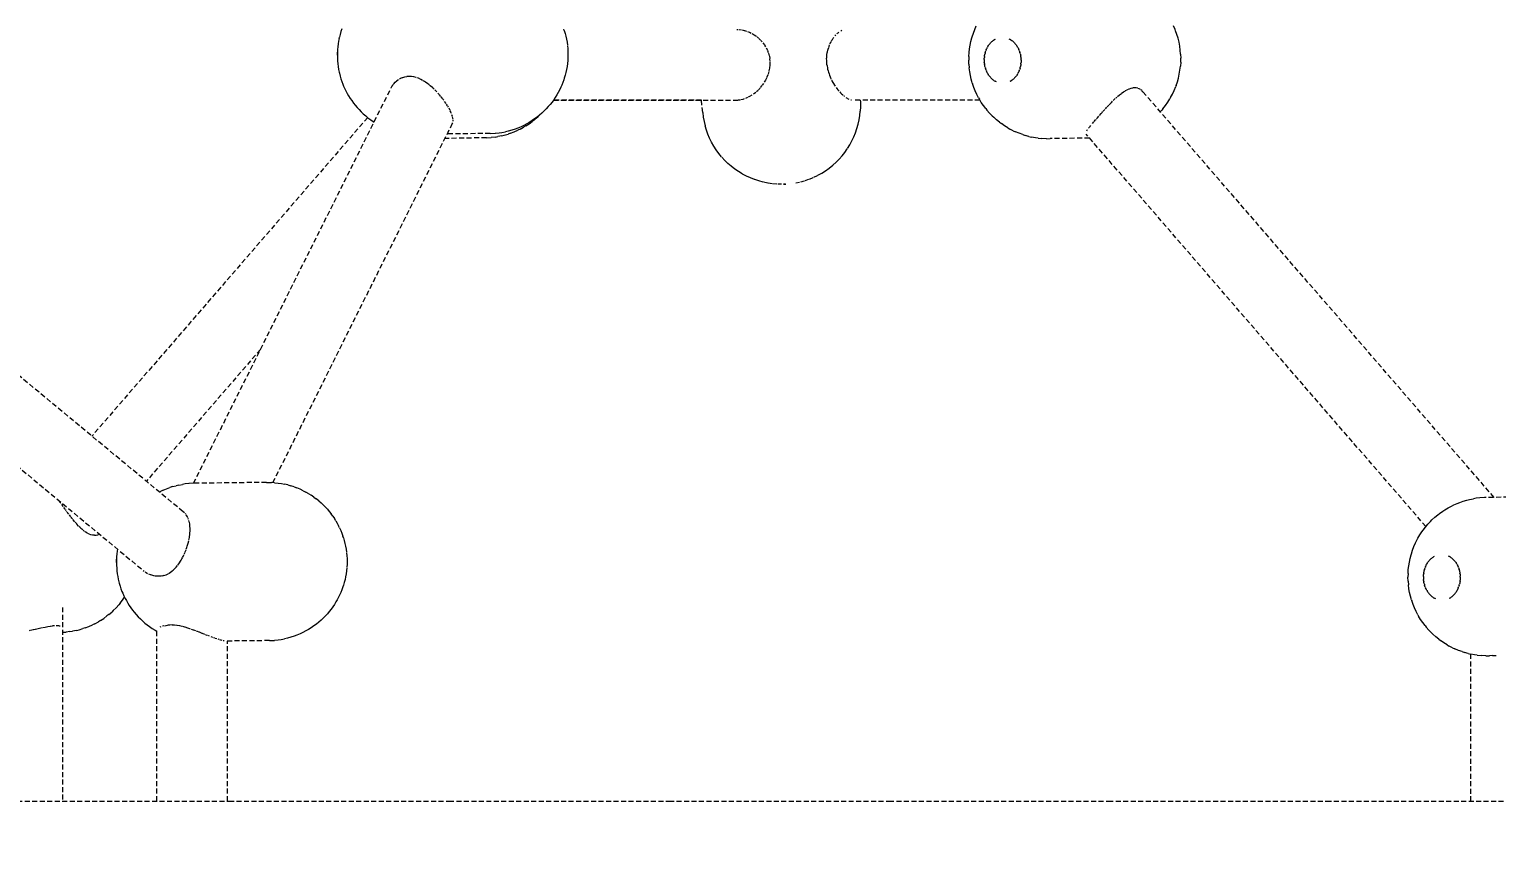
# Model space of a CAD drawing. Header units: millimetres. Extents: x -3308 to 2964, y -3155 to 3173.
# Drawn here: x 168.5 to 542, y 412.8 to 622 of the extents above; entities that cross this region are included whole.
import ezdxf

# ---------------------------------------------------------------- set-up
doc = ezdxf.new("R2010")
doc.units = ezdxf.units.MM
doc.linetypes.add('HIDDEN', pattern=[1.905, 1.27, -0.635])
for name, color, linetype in [('DIKOM_ОБЪЕКТ', 7, 'Continuous'), ('DIKOM_РАЗМЕР_ЗОНА', 7, 'Continuous'), ('DIKOM_РАЗМЕР_ОБЪЕКТА', 7, 'Continuous')]:
    doc.layers.add(name, color=color, linetype=linetype)
doc.styles.add('style1', font='arialbd.ttf', dxfattribs={"width": 0.8})
doc.dimstyles.new('1-50', dxfattribs={"dimtxt": 300, "dimasz": 200, "dimexe": 100, "dimexo": 0, "dimgap": 100, "dimtad": 1, "dimtxsty": 'style1', "dimcen": 200, "dimclrd": 7, "dimclre": 7, "dimclrt": 7, "dimadec": 1, "dimazin": 2, "dimtfac": 1, "dimtmove": 0, "dimatfit": 2, "dimfxl": 0, "dimlwd": 25, "dimlwe": 18, "dimarcsym": 0})

# ---------------------------------------------------------------- blocks, each defined once
blk = doc.blocks.new('*D1')
at = {"layer": 'Defpoints', "color": 0, "transparency": 16777216}
for p in [(365.91, 1765.9), (-1034.53, -984.11), (361.14, -984.11)]:
    blk.add_point(p, dxfattribs=at)
at = {"layer": 'DIKOM_РАЗМЕР_ОБЪЕКТА', "color": 7, "lineweight": 18, "transparency": 16777216}
for p, q in [((365.91, 1765.9), (-1134.53, 1765.9)), ((361.14, -984.11), (-1134.53, -984.11))]:
    blk.add_line(p, q, dxfattribs=at)
at = {"layer": 'DIKOM_РАЗМЕР_ОБЪЕКТА', "color": 7, "lineweight": 25, "transparency": 16777216}
blk.add_line((-1034.53, 1565.9), (-1034.53, -784.11), dxfattribs=at)
at = {"layer": 'DIKOM_РАЗМЕР_ОБЪЕКТА', "color": 7, "transparency": 16777216}
for points in [[(-1067.87, 1565.9), (-1001.2, 1565.9), (-1034.53, 1765.9)], [(-1067.87, -784.11), (-1001.2, -784.11), (-1034.53, -984.11)]]:
    blk.add_solid(points, dxfattribs=at)
at = {"layer": 'DIKOM_РАЗМЕР_ОБЪЕКТА', "color": 7, "transparency": 16777216, "insert": (-1313.23, 390.89), "char_height": 300, "attachment_point": 5, "rotation": 90, "style": 'style1'}
blk.add_mtext('{\\fArial|b0|i0|c204|p34;\\H1.16667x;2750}', dxfattribs=at)
blk = doc.blocks.new('*D2')
at = {"layer": 'Defpoints', "color": 0, "transparency": 16777216}
for p in [(364.38, 3173.33), (-2831.96, -2386.04), (364.38, -2386.04)]:
    blk.add_point(p, dxfattribs=at)
at = {"layer": 'DIKOM_РАЗМЕР_ЗОНА', "color": 7, "lineweight": 18, "transparency": 16777216}
for p, q in [((364.38, 3173.33), (-2931.96, 3173.33)), ((364.38, -2386.04), (-2931.96, -2386.04))]:
    blk.add_line(p, q, dxfattribs=at)
at = {"layer": 'DIKOM_РАЗМЕР_ЗОНА', "color": 7, "lineweight": 25, "transparency": 16777216}
blk.add_line((-2831.96, 2973.33), (-2831.96, -2186.04), dxfattribs=at)
at = {"layer": 'DIKOM_РАЗМЕР_ЗОНА', "color": 7, "transparency": 16777216}
for points in [[(-2865.29, 2973.33), (-2798.62, 2973.33), (-2831.96, 3173.33)], [(-2865.29, -2186.04), (-2798.62, -2186.04), (-2831.96, -2386.04)]]:
    blk.add_solid(points, dxfattribs=at)
at = {"layer": 'DIKOM_РАЗМЕР_ЗОНА', "color": 7, "transparency": 16777216, "insert": (-3110.66, 395.46), "char_height": 300, "attachment_point": 5, "rotation": 90, "style": 'style1'}
blk.add_mtext('{\\fArial|b0|i0|c204|p34;\\H1.16667x;5560}', dxfattribs=at)

msp = doc.modelspace()

# ---------------------------------------------------------------- linework, layer by layer
at = {"layer": 'DIKOM_ОБЪЕКТ', "color": 7, "linetype": 'HIDDEN', "lineweight": 15}
for p, q in [((247.408, 619.693), (247.48, 620.034)), ((247.659, 620.754), (247.48, 620.034)), ((247.863, 621.454), (247.659, 620.754)), ((248.092, 622.132), (247.863, 621.454)), ((304.712, 621.709), (304.579, 622.11)), ((304.712, 621.709), (304.925, 621.003)), ((304.925, 621.003), (305.112, 620.277)), ((305.112, 620.277), (305.272, 619.533)), ((348.637, 622.023), (348.951, 622.009)), ((349.263, 621.988), (349.83, 621.913)), ((350.007, 621.874), (350.222, 621.827)), ((350.222, 621.827), (350.476, 621.772)), ((350.545, 621.751), (351.104, 621.581)), ((351.351, 621.485), (351.762, 621.325)), ((351.831, 621.292), (352.243, 621.087)), ((352.534, 620.932), (353.013, 620.649)), ((353.078, 620.604), (353.425, 620.357)), ((353.425, 620.357), (353.607, 620.231)), ((353.777, 620.092), (354.178, 619.764)), ((373.634, 620.399), (373.861, 620.663)), ((374.072, 620.866), (374.228, 621.029)), ((374.362, 621.142), (374.596, 621.337)), ((375.088, 621.657), (375.317, 621.779)), ((408.459, 619.9), (408.527, 620.144)), ((408.527, 620.144), (408.831, 621.084)), ((408.831, 621.084), (409.181, 622)), ((409.181, 622), (409.575, 622.886)), ((460.218, 621.951), (459.821, 622.903)), ((460.325, 621.691), (460.218, 621.951)), ((460.661, 620.746), (460.325, 621.691)), ((460.949, 619.777), (460.661, 620.746)), ((246.995, 616.882), (246.956, 616.158)), ((247.06, 617.6), (246.995, 616.882)), ((247.151, 618.309), (247.06, 617.6)), ((247.267, 619.008), (247.151, 618.309)), ((247.408, 619.693), (247.267, 619.008)), ((305.272, 619.533), (305.403, 618.775)), ((305.403, 618.775), (305.506, 618.004)), ((305.521, 617.852), (305.59, 617.129)), ((305.59, 617.129), (305.632, 616.4)), ((305.632, 616.4), (305.646, 615.67)), ((354.238, 619.708), (354.652, 619.307)), ((354.769, 619.188), (355.101, 618.811)), ((355.265, 618.616), (355.662, 618.07)), ((355.709, 617.997), (355.955, 617.588)), ((356.1, 617.343), (356.401, 616.744)), ((356.435, 616.663), (356.637, 616.152)), ((371.645, 616.051), (371.698, 616.294)), ((371.702, 616.31), (371.8, 616.75)), ((371.8, 616.75), (371.876, 617.001)), ((371.876, 617.001), (372.007, 617.428)), ((372.017, 617.456), (372.093, 617.67)), ((372.093, 617.67), (372.241, 618.08)), ((372.343, 618.308), (372.518, 618.696)), ((372.518, 618.696), (372.635, 618.905)), ((372.707, 619.035), (372.826, 619.264)), ((372.826, 619.264), (372.946, 619.453)), ((372.964, 619.481), (373.154, 619.778)), ((373.154, 619.778), (373.285, 619.951)), ((407.741, 616.115), (407.852, 617.08)), ((407.852, 617.08), (408.008, 618.035)), ((408.008, 618.035), (408.211, 618.976)), ((408.211, 618.976), (408.459, 619.9)), ((411.87, 616.121), (411.942, 616.359)), ((411.942, 616.359), (412.022, 616.592)), ((412.11, 616.821), (412.022, 616.592)), ((412.11, 616.821), (412.207, 617.045)), ((412.207, 617.045), (412.311, 617.263)), ((412.311, 617.263), (412.423, 617.476)), ((412.542, 617.682), (412.423, 617.476)), ((412.542, 617.682), (412.668, 617.881)), ((412.668, 617.881), (412.802, 618.073)), ((412.941, 618.259), (412.802, 618.073)), ((412.941, 618.259), (413.088, 618.435)), ((413.088, 618.435), (413.24, 618.604)), ((413.24, 618.604), (413.398, 618.764)), ((413.561, 618.915), (413.398, 618.764)), ((413.561, 618.915), (413.731, 619.058)), ((413.731, 619.058), (413.905, 619.191)), ((413.905, 619.191), (414.084, 619.315)), ((414.267, 619.429), (414.084, 619.315)), ((414.267, 619.429), (414.454, 619.532)), ((417.85, 619.637), (418.042, 619.545)), ((418.042, 619.545), (418.23, 619.443)), ((418.415, 619.33), (418.23, 619.443)), ((418.415, 619.33), (418.596, 619.208)), ((418.596, 619.208), (418.772, 619.076)), ((418.772, 619.076), (418.944, 618.935)), ((419.11, 618.784), (418.944, 618.935)), ((419.11, 618.784), (419.27, 618.625)), ((419.27, 618.625), (419.425, 618.458)), ((419.425, 618.458), (419.575, 618.282)), ((419.717, 618.098), (419.575, 618.282)), ((419.717, 618.098), (419.854, 617.907)), ((419.854, 617.907), (419.984, 617.708)), ((420.106, 617.502), (419.984, 617.708)), ((420.106, 617.502), (420.221, 617.291)), ((420.221, 617.291), (420.329, 617.073)), ((420.329, 617.073), (420.429, 616.85)), ((420.521, 616.622), (420.429, 616.85)), ((420.521, 616.622), (420.605, 616.389)), ((420.605, 616.389), (420.681, 616.152)), ((461.187, 618.788), (460.949, 619.777)), ((461.376, 617.783), (461.187, 618.788)), ((461.514, 616.766), (461.376, 617.783)), ((461.599, 615.74), (461.514, 616.766)), ((246.944, 615.431), (246.994, 616.231)), ((246.994, 616.231), (246.944, 615.431)), ((246.956, 616.158), (246.944, 615.431)), ((246.944, 615.431), (246.957, 614.703)), ((246.957, 614.703), (246.997, 613.978)), ((246.997, 613.978), (247.062, 613.258)), ((247.062, 613.258), (247.154, 612.544)), ((247.154, 612.544), (247.271, 611.841)), ((305.406, 612.541), (305.276, 611.788)), ((305.509, 613.307), (305.406, 612.541)), ((305.582, 614.084), (305.509, 613.307)), ((305.632, 614.94), (305.591, 614.213)), ((305.646, 615.67), (305.632, 614.94)), ((356.705, 615.962), (356.887, 615.325)), ((356.906, 615.236), (357.027, 614.58)), ((357.026, 612.225), (357.082, 612.925)), ((357.096, 613.813), (357.038, 614.486)), ((357.092, 613.026), (357.098, 613.715)), ((371.494, 614.582), (371.512, 614.858)), ((371.498, 614.098), (371.494, 614.582)), ((371.501, 613.813), (371.498, 614.098)), ((371.525, 613.525), (371.501, 613.813)), ((371.512, 614.858), (371.542, 615.328)), ((371.564, 613.026), (371.525, 613.525)), ((371.542, 615.328), (371.58, 615.596)), ((371.564, 613.026), (371.609, 612.727)), ((371.58, 615.596), (371.645, 616.051)), ((371.609, 612.727), (371.684, 612.229)), ((407.678, 615.143), (407.662, 614.167)), ((407.694, 613.192), (407.662, 614.167)), ((407.678, 615.143), (407.741, 616.115)), ((407.694, 613.192), (407.773, 612.22)), ((411.606, 614.379), (411.604, 614.126)), ((411.604, 614.126), (411.61, 613.871)), ((411.606, 614.379), (411.618, 614.633)), ((411.61, 613.871), (411.626, 613.618)), ((411.618, 614.633), (411.638, 614.886)), ((411.65, 613.365), (411.626, 613.618)), ((411.667, 615.137), (411.638, 614.886)), ((411.65, 613.365), (411.683, 613.113)), ((411.667, 615.137), (411.704, 615.387)), ((411.725, 612.864), (411.683, 613.113)), ((411.704, 615.387), (411.751, 615.634)), ((411.775, 612.617), (411.725, 612.864)), ((411.751, 615.634), (411.806, 615.879)), ((411.834, 612.372), (411.775, 612.617)), ((411.87, 616.121), (411.806, 615.879)), ((420.748, 615.911), (420.681, 616.152)), ((420.748, 615.911), (420.807, 615.667)), ((420.832, 612.648), (420.777, 612.404)), ((420.807, 615.667), (420.858, 615.419)), ((420.878, 612.896), (420.832, 612.648)), ((420.858, 615.419), (420.9, 615.17)), ((420.916, 613.146), (420.878, 612.896)), ((420.932, 614.919), (420.9, 615.17)), ((420.916, 613.146), (420.945, 613.397)), ((420.932, 614.919), (420.957, 614.666)), ((420.965, 613.65), (420.945, 613.397)), ((420.957, 614.666), (420.972, 614.412)), ((420.976, 613.904), (420.965, 613.65)), ((420.979, 614.157), (420.972, 614.412)), ((420.979, 614.157), (420.976, 613.904)), ((461.425, 611.635), (461.546, 612.653)), ((461.616, 613.68), (461.546, 612.653)), ((461.599, 615.74), (461.634, 614.71)), ((461.616, 613.68), (461.634, 614.71)), ((207.685, 499.307), (72.786, 611.065)), ((247.271, 611.841), (247.413, 611.151)), ((247.413, 611.151), (247.485, 610.843)), ((247.485, 610.843), (247.664, 610.116)), ((247.664, 610.116), (247.869, 609.408)), ((247.869, 609.408), (248.099, 608.722)), ((261.672, 608.582), (262.076, 608.947)), ((262.105, 608.971), (262.541, 609.291)), ((262.724, 609.398), (263.034, 609.572)), ((263.056, 609.584), (263.55, 609.788)), ((263.573, 609.797), (264.086, 609.941)), ((264.109, 609.947), (264.638, 610.033)), ((265.201, 610.065), (264.661, 610.037)), ((265.796, 610.035), (265.249, 610.065)), ((266.382, 609.942), (265.821, 610.031)), ((266.978, 609.791), (266.408, 609.936)), ((267.579, 609.579), (267.186, 609.717)), ((268.182, 609.308), (267.607, 609.567)), ((268.66, 609.046), (268.211, 609.293)), ((269.159, 608.752), (268.815, 608.964)), ((304.585, 609.202), (304.33, 608.483)), ((304.718, 609.634), (304.585, 609.202)), ((304.931, 610.331), (304.718, 609.634)), ((305.117, 611.05), (304.931, 610.331)), ((305.276, 611.788), (305.117, 611.05)), ((355.671, 608.557), (355.992, 609.105)), ((356.043, 609.191), (356.344, 609.825)), ((356.39, 609.92), (356.622, 610.549)), ((356.668, 610.665), (356.855, 611.339)), ((356.884, 611.437), (357.007, 612.126)), ((371.684, 612.229), (371.749, 611.936)), ((371.749, 611.936), (371.86, 611.442)), ((371.86, 611.442), (371.945, 611.156)), ((371.945, 611.156), (372.09, 610.669)), ((372.09, 610.669), (372.194, 610.393)), ((372.195, 610.393), (372.373, 609.917)), ((372.373, 609.917), (372.495, 609.651)), ((372.495, 609.651), (372.622, 609.373)), ((372.706, 609.19), (372.821, 608.981)), ((372.843, 608.936), (373.07, 608.495)), ((407.898, 611.256), (407.773, 612.22)), ((408.07, 610.302), (407.898, 611.256)), ((408.288, 609.363), (408.07, 610.302)), ((408.551, 608.441), (408.288, 609.363)), ((411.834, 612.372), (411.902, 612.131)), ((411.978, 611.894), (411.902, 612.131)), ((412.062, 611.661), (411.978, 611.894)), ((412.062, 611.661), (412.154, 611.433)), ((412.254, 611.21), (412.154, 611.433)), ((412.361, 610.992), (412.254, 611.21)), ((412.477, 610.78), (412.361, 610.992)), ((412.477, 610.78), (412.599, 610.575)), ((412.729, 610.376), (412.599, 610.575)), ((412.865, 610.185), (412.729, 610.376)), ((412.865, 610.185), (413.008, 610.001)), ((413.157, 609.825), (413.008, 610.001)), ((413.312, 609.658), (413.157, 609.825)), ((413.473, 609.499), (413.312, 609.658)), ((413.473, 609.499), (413.639, 609.349)), ((413.81, 609.207), (413.639, 609.349)), ((413.987, 609.075), (413.81, 609.207)), ((414.168, 608.952), (413.987, 609.075)), ((414.168, 608.952), (414.353, 608.84)), ((414.541, 608.738), (414.353, 608.84)), ((418.316, 608.854), (418.129, 608.751)), ((418.316, 608.854), (418.499, 608.968)), ((418.678, 609.092), (418.499, 608.968)), ((418.852, 609.225), (418.678, 609.092)), ((419.021, 609.368), (418.852, 609.225)), ((419.021, 609.368), (419.185, 609.519)), ((419.343, 609.679), (419.185, 609.519)), ((419.495, 609.848), (419.343, 609.679)), ((419.641, 610.025), (419.495, 609.848)), ((419.641, 610.025), (419.781, 610.21)), ((419.914, 610.402), (419.781, 610.21)), ((420.041, 610.601), (419.914, 610.402)), ((420.041, 610.601), (420.16, 610.808)), ((420.272, 611.02), (420.16, 610.808)), ((420.376, 611.238), (420.272, 611.02)), ((420.472, 611.462), (420.376, 611.238)), ((420.472, 611.462), (420.561, 611.691)), ((420.641, 611.924), (420.561, 611.691)), ((420.713, 612.163), (420.641, 611.924)), ((420.713, 612.163), (420.777, 612.404)), ((460.758, 608.668), (461.03, 609.638)), ((461.03, 609.638), (461.253, 610.629)), ((461.253, 610.629), (461.425, 611.635)), ((210.345, 506.529), (260.656, 607.152)), ((248.099, 608.722), (248.353, 608.06)), ((248.353, 608.06), (248.55, 607.58)), ((248.55, 607.58), (248.846, 606.901)), ((248.846, 606.901), (249.165, 606.253)), ((249.165, 606.253), (249.461, 605.721)), ((249.461, 605.721), (249.824, 605.069)), ((249.824, 605.069), (250.209, 604.455)), ((260.654, 607.149), (260.927, 607.641)), ((260.944, 607.671), (261.095, 607.88)), ((261.095, 607.88), (261.266, 608.121)), ((261.331, 608.198), (261.652, 608.56)), ((269.389, 608.611), (269.159, 608.752)), ((269.985, 608.183), (269.42, 608.588)), ((270.226, 607.986), (270.017, 608.157)), ((270.519, 607.76), (270.226, 607.986)), ((271.152, 607.216), (270.608, 607.688)), ((271.43, 606.945), (271.186, 607.183)), ((271.623, 606.77), (271.43, 606.945)), ((272.265, 606.12), (271.751, 606.649)), ((272.797, 605.534), (272.556, 605.793)), ((273.286, 604.945), (272.832, 605.491)), ((302.824, 605.386), (302.426, 604.728)), ((303.144, 605.931), (302.824, 605.386)), ((303.496, 606.594), (303.144, 605.931)), ((303.822, 607.294), (303.496, 606.594)), ((304.048, 607.792), (303.822, 607.294)), ((304.33, 608.483), (304.048, 607.792)), ((351.62, 604.851), (352.134, 605.127)), ((352.218, 605.171), (352.554, 605.392)), ((352.881, 605.602), (353.44, 606.032)), ((353.652, 606.214), (354.047, 606.564)), ((354.123, 606.63), (354.528, 607.059)), ((354.672, 607.211), (355.119, 607.757)), ((355.183, 607.834), (355.484, 608.276)), ((373.07, 608.495), (373.215, 608.254)), ((373.216, 608.254), (373.469, 607.835)), ((373.469, 607.835), (373.628, 607.609)), ((373.901, 607.212), (374.062, 607.003)), ((374.063, 607.003), (374.349, 606.63)), ((374.349, 606.63), (374.523, 606.437)), ((374.523, 606.437), (374.675, 606.267)), ((374.826, 606.091), (374.999, 605.915)), ((374.999, 605.915), (375.311, 605.599)), ((375.311, 605.599), (375.49, 605.446)), ((375.537, 605.406), (375.713, 605.244)), ((408.551, 608.441), (408.622, 608.211)), ((408.942, 607.273), (408.622, 608.211)), ((409.307, 606.361), (408.942, 607.273)), ((409.714, 605.477), (409.307, 606.361)), ((410.164, 604.625), (409.714, 605.477)), ((414.732, 608.646), (414.541, 608.738)), ((445.518, 604.923), (446.001, 605.328)), ((446.041, 605.361), (446.311, 605.564)), ((446.311, 605.564), (446.521, 605.734)), ((446.558, 605.764), (446.743, 605.895)), ((446.743, 605.895), (447.031, 606.101)), ((447.068, 606.126), (447.538, 606.413)), ((447.573, 606.435), (447.961, 606.631)), ((448.067, 606.688), (448.508, 606.876)), ((448.54, 606.89), (448.971, 607.023)), ((449.002, 607.033), (449.418, 607.112)), ((449.848, 607.144), (449.448, 607.118)), ((450.285, 607.116), (449.904, 607.143)), ((450.678, 607.029), (450.311, 607.11)), ((451.052, 606.885), (450.703, 607.019)), ((451.4, 606.687), (451.076, 606.871)), ((451.721, 606.442), (451.426, 606.669)), ((452.01, 606.144), (451.808, 606.352)), ((541.39, 502.937), (452.009, 606.145)), ((459.047, 604.681), (459.523, 605.568)), ((459.523, 605.568), (459.952, 606.491)), ((459.952, 606.491), (460.335, 607.446)), ((460.437, 607.721), (460.335, 607.446)), ((460.437, 607.721), (460.758, 608.668)), ((250.209, 604.455), (250.603, 603.889)), ((250.603, 603.889), (251.031, 603.283)), ((251.031, 603.283), (251.479, 602.722)), ((251.479, 602.722), (251.971, 602.14)), ((251.971, 602.14), (252.46, 601.601)), ((252.46, 601.601), (253.023, 601.041)), ((273.779, 604.334), (273.374, 604.837)), ((274.023, 603.993), (273.812, 604.287)), ((274.629, 603.145), (274.254, 603.691)), ((275.005, 602.562), (274.717, 603.004)), ((275.208, 602.201), (275.034, 602.511)), ((275.642, 601.412), (275.37, 601.932)), ((300.132, 601.808), (299.579, 601.265)), ((300.64, 602.378), (300.132, 601.808)), ((301.125, 602.941), (300.64, 602.378)), ((301.591, 603.537), (301.125, 602.941)), ((302.006, 604.112), (301.591, 603.537)), ((301.944, 604.027), (348.353, 604.027)), ((339.636, 604.027), (301.944, 604.027)), ((302.426, 604.728), (302.006, 604.112)), ((339.936, 600.867), (339.636, 604.027)), ((348.353, 604.027), (348.621, 604.039)), ((348.662, 604.041), (348.887, 604.051)), ((348.959, 604.055), (349.506, 604.134)), ((349.63, 604.157), (350.149, 604.281)), ((350.229, 604.3), (350.57, 604.417)), ((350.883, 604.52), (351.462, 604.774)), ((376.129, 604.91), (375.96, 605.041)), ((376.416, 604.706), (376.695, 604.521)), ((376.84, 604.442), (377.105, 604.301)), ((377.614, 604.115), (377.847, 604.056)), ((410.511, 604.027), (378.163, 604.027)), ((380.083, 602.334), (380.031, 601.209)), ((380.041, 604.027), (380.069, 603.562)), ((380.072, 603.46), (380.083, 602.334)), ((410.164, 604.625), (410.356, 604.285)), ((410.864, 603.439), (410.356, 604.285)), ((411.411, 602.631), (410.864, 603.439)), ((411.997, 601.866), (411.411, 602.631)), ((411.997, 601.866), (412.3, 601.484)), ((412.941, 600.742), (412.3, 601.484)), ((441.865, 601.169), (442.322, 601.665)), ((442.437, 601.796), (442.831, 602.233)), ((442.879, 602.285), (443.169, 602.581)), ((443.169, 602.581), (443.311, 602.74)), ((443.395, 602.835), (443.877, 603.335)), ((443.923, 603.382), (444.087, 603.539)), ((444.087, 603.539), (444.276, 603.736)), ((444.454, 603.922), (444.948, 604.394)), ((445.104, 604.533), (445.37, 604.784)), ((456.424, 601.047), (456.792, 601.456)), ((457.104, 601.843), (456.792, 601.456)), ((457.104, 601.843), (457.725, 602.628)), ((457.725, 602.628), (458.305, 603.46)), ((458.305, 603.46), (458.842, 604.335)), ((459.047, 604.681), (458.842, 604.335)), ((58.183, 599.793), (197.742, 484.179)), ((254.672, 599.591), (184.476, 518.535)), ((230.555, 506.703), (276.198, 597.989)), ((253.023, 601.041), (253.551, 600.532)), ((253.551, 600.532), (254.18, 600.002)), ((254.18, 600.002), (254.745, 599.53)), ((254.745, 599.53), (255.436, 599.037)), ((255.436, 599.037), (256.035, 598.61)), ((256.035, 598.61), (256.304, 598.448)), ((275.904, 600.864), (275.693, 601.303)), ((276.012, 600.579), (275.923, 600.816)), ((276.264, 599.858), (276.126, 600.303)), ((276.197, 597.986), (276.315, 598.267)), ((276.365, 599.416), (276.285, 599.764)), ((276.388, 599.147), (276.368, 599.381)), ((276.394, 598.63), (276.406, 598.974)), ((294.376, 597.585), (293.692, 597.265)), ((295.148, 597.98), (294.376, 597.585)), ((294.888, 597.453), (295.737, 597.998)), ((295.803, 598.362), (295.148, 597.98)), ((295.737, 597.998), (296.556, 598.608)), ((296.529, 598.803), (295.803, 598.362)), ((297.153, 599.244), (296.529, 598.803)), ((297.01, 598.959), (296.556, 598.608)), ((297.01, 598.959), (297.78, 599.618)), ((297.826, 599.725), (297.153, 599.244)), ((298.175, 600.001), (297.78, 599.618)), ((298.414, 600.216), (297.826, 599.725)), ((299.03, 600.731), (298.414, 600.216)), ((299.579, 601.265), (299.03, 600.731)), ((339.936, 600.867), (340.085, 599.686)), ((340.085, 599.686), (340.285, 598.578)), ((340.285, 598.578), (340.547, 597.483)), ((379.195, 596.794), (379.497, 597.878)), ((379.497, 597.878), (379.738, 598.978)), ((379.738, 598.978), (379.916, 600.089)), ((379.916, 600.089), (380.031, 601.209)), ((413.616, 600.048), (412.941, 600.742)), ((413.616, 600.048), (414.008, 599.669)), ((414.735, 599.01), (414.008, 599.669)), ((415.492, 598.406), (414.735, 599.01)), ((415.492, 598.406), (415.964, 598.048)), ((416.768, 597.489), (415.964, 598.048)), ((438.475, 597.254), (438.745, 597.589)), ((439.146, 598.062), (439.492, 598.455)), ((439.567, 598.545), (439.935, 598.976)), ((439.981, 599.026), (440.129, 599.183)), ((440.206, 599.277), (440.393, 599.502)), ((440.442, 599.555), (440.81, 599.963)), ((440.932, 600.108), (441.37, 600.608)), ((441.37, 600.608), (441.543, 600.791)), ((441.639, 600.903), (441.816, 601.112)), ((284.914, 594.438), (274.337, 594.266)), ((285.879, 595.532), (274.907, 595.406)), ((284.914, 594.438), (286.139, 594.514)), ((285.879, 595.532), (287.195, 595.598)), ((287.146, 594.636), (286.139, 594.514)), ((287.146, 594.636), (287.808, 594.741)), ((287.195, 595.598), (288.095, 595.703)), ((288.802, 594.941), (287.808, 594.741)), ((288.095, 595.703), (288.841, 595.807)), ((288.802, 594.941), (289.444, 595.107)), ((288.841, 595.807), (289.727, 595.974)), ((289.444, 595.107), (290.418, 595.382)), ((290.461, 596.155), (289.727, 595.974)), ((291.034, 595.607), (290.418, 595.382)), ((291.326, 596.382), (290.461, 596.155)), ((291.034, 595.607), (291.981, 595.954)), ((292.172, 596.671), (291.326, 596.382)), ((291.981, 595.954), (292.908, 596.375)), ((292.879, 596.921), (292.172, 596.671)), ((293.692, 597.265), (292.879, 596.921)), ((293.475, 596.647), (292.908, 596.375)), ((293.475, 596.647), (294.366, 597.133)), ((294.888, 597.453), (294.366, 597.133)), ((340.871, 596.405), (340.547, 597.483)), ((341.255, 595.347), (340.871, 596.405)), ((341.698, 594.311), (341.255, 595.347)), ((342.198, 593.303), (341.698, 594.311)), ((377.93, 593.667), (378.41, 594.686)), ((378.41, 594.686), (378.833, 595.729)), ((378.833, 595.729), (379.195, 596.794)), ((417.596, 596.992), (416.768, 597.489)), ((417.596, 596.992), (418.14, 596.668)), ((419.007, 596.225), (418.14, 596.668)), ((419.007, 596.225), (419.597, 595.954)), ((420.497, 595.571), (419.597, 595.954)), ((421.414, 595.256), (420.497, 595.571)), ((421.414, 595.256), (422.054, 595.038)), ((422.995, 594.791), (422.054, 595.038)), ((422.995, 594.791), (423.662, 594.635)), ((424.621, 594.457), (423.662, 594.635)), ((425.307, 594.367), (424.621, 594.457)), ((425.307, 594.367), (426.277, 594.261)), ((427.486, 594.211), (426.277, 594.261)), ((427.486, 594.211), (428.408, 594.215)), ((438.396, 594.377), (428.408, 594.215)), ((524.011, 495.517), (437.511, 595.399)), ((437.717, 596.242), (437.893, 596.506)), ((438.158, 596.865), (438.402, 597.159)), ((342.755, 592.324), (342.198, 593.303)), ((343.366, 591.379), (342.755, 592.324)), ((344.029, 590.469), (343.366, 591.379)), ((344.742, 589.597), (344.029, 590.469)), ((375.407, 589.835), (376.1, 590.716)), ((376.1, 590.716), (376.742, 591.634)), ((376.801, 591.721), (377.393, 592.678)), ((377.393, 592.678), (377.93, 593.667)), ((345.569, 588.693), (344.81, 589.52)), ((346.373, 587.91), (345.569, 588.693)), ((347.219, 587.175), (346.373, 587.91)), ((348.107, 586.488), (347.219, 587.175)), ((349.031, 585.853), (348.107, 586.488)), ((371.187, 586.035), (372.091, 586.682)), ((372.172, 586.744), (373.045, 587.447)), ((373.045, 587.447), (373.878, 588.198)), ((373.878, 588.198), (374.666, 588.995)), ((374.666, 588.995), (375.407, 589.835)), ((349.99, 585.271), (349.031, 585.853)), ((351.066, 584.698), (350.083, 585.221)), ((352.077, 584.232), (351.066, 584.698)), ((353.113, 583.825), (352.077, 584.232)), ((354.262, 583.446), (353.217, 583.79)), ((355.325, 583.163), (354.262, 583.446)), ((356.49, 582.923), (355.429, 583.14)), ((357.649, 582.754), (356.598, 582.906)), ((358.785, 582.657), (357.752, 582.743)), ((360.499, 582.627), (361.119, 582.668)), ((361.02, 582.662), (360.499, 582.627)), ((363.687, 582.969), (364.595, 583.16)), ((364.896, 583.233), (365.889, 583.51)), ((365.991, 583.541), (366.991, 583.887)), ((367.097, 583.924), (368.096, 584.335)), ((368.198, 584.378), (369.187, 584.855)), ((369.275, 584.902), (370.247, 585.441)), ((370.247, 585.441), (371.187, 586.035)), ((360.023, 582.623), (359.088, 582.64)), ((227.368, 540.577), (198.336, 507.053)), ((201.649, 504.308), (201.963, 504.474)), ((202.62, 504.768), (201.963, 504.474)), ((202.62, 504.768), (203.458, 505.136)), ((203.458, 505.136), (204.32, 505.44)), ((205.01, 505.675), (204.32, 505.44)), ((205.01, 505.675), (205.903, 505.918)), ((206.609, 506.084), (205.903, 505.918)), ((206.609, 506.084), (207.525, 506.263)), ((208.242, 506.359), (207.525, 506.263)), ((209.173, 506.471), (208.242, 506.359)), ((210.49, 506.536), (209.173, 506.471)), ((228.948, 506.749), (210.49, 506.536)), ((228.948, 506.749), (230.197, 506.729)), ((230.949, 506.675), (230.197, 506.729)), ((230.949, 506.675), (231.85, 506.591)), ((231.85, 506.591), (232.742, 506.443)), ((232.742, 506.443), (233.482, 506.312)), ((234.355, 506.103), (233.482, 506.312)), ((234.355, 506.103), (235.081, 505.896)), ((235.928, 505.63), (235.081, 505.896)), ((235.928, 505.63), (236.635, 505.351)), ((237.448, 505.029), (236.635, 505.351)), ((238.236, 504.65), (237.448, 505.029)), ((238.236, 504.65), (238.905, 504.311)), ((239.648, 503.882), (238.905, 504.311)), ((176.379, 501.718), (176.148, 502.068)), ((176.589, 501.428), (176.379, 501.718)), ((177.196, 500.561), (176.799, 501.119)), ((239.648, 503.882), (240.288, 503.485)), ((240.979, 503.014), (240.288, 503.485)), ((240.979, 503.014), (241.585, 502.563)), ((242.22, 502.054), (241.585, 502.563)), ((242.22, 502.054), (242.789, 501.558)), ((243.363, 501.02), (242.789, 501.558)), ((243.363, 501.02), (243.892, 500.484)), ((244.399, 499.923), (243.892, 500.484)), ((529.66, 500.289), (530.52, 500.737)), ((530.52, 500.737), (531.105, 501.03)), ((531.105, 501.03), (531.999, 501.419)), ((531.999, 501.419), (532.624, 501.655)), ((532.624, 501.655), (533.547, 501.98)), ((533.547, 501.98), (534.484, 502.234)), ((534.484, 502.234), (535.148, 502.411)), ((535.148, 502.411), (536.105, 502.597)), ((536.789, 502.709), (536.105, 502.597)), ((537.758, 502.822), (536.789, 502.709)), ((538.966, 502.897), (537.758, 502.822)), ((552.694, 503.12), (538.966, 502.897)), ((177.654, 499.916), (177.318, 500.397)), ((177.889, 499.602), (177.707, 499.84)), ((178.129, 499.272), (178.004, 499.453)), ((178.598, 498.645), (178.181, 499.195)), ((179.098, 497.988), (178.733, 498.474)), ((179.359, 497.665), (179.152, 497.916)), ((179.524, 497.465), (179.359, 497.665)), ((180.096, 496.756), (179.65, 497.297)), ((208.047, 498.995), (207.689, 499.304)), ((208.363, 498.643), (208.179, 498.848)), ((208.65, 498.233), (208.451, 498.516)), ((208.784, 497.983), (208.662, 498.212)), ((208.894, 497.777), (208.784, 497.983)), ((209.091, 497.286), (208.968, 497.585)), ((209.248, 496.743), (209.154, 497.068)), ((244.399, 499.923), (244.887, 499.358)), ((244.887, 499.358), (245.353, 498.744)), ((245.768, 498.195), (245.353, 498.744)), ((245.768, 498.195), (246.191, 497.564)), ((246.532, 497.012), (246.191, 497.564)), ((246.532, 497.012), (246.909, 496.373)), ((524.527, 496.13), (525.191, 496.828)), ((525.191, 496.828), (525.577, 497.226)), ((525.577, 497.226), (526.293, 497.889)), ((526.293, 497.889), (527.04, 498.498)), ((527.04, 498.498), (527.507, 498.877)), ((527.507, 498.877), (528.301, 499.441)), ((528.301, 499.441), (528.824, 499.776)), ((528.824, 499.776), (529.66, 500.289)), ((180.391, 496.429), (180.173, 496.666)), ((180.602, 496.176), (180.391, 496.429)), ((181.086, 495.656), (180.653, 496.116)), ((181.383, 495.37), (181.164, 495.573)), ((181.631, 495.117), (181.383, 495.369)), ((182.157, 494.648), (181.682, 495.066)), ((182.626, 494.293), (182.208, 494.603)), ((183.2, 493.898), (182.737, 494.203)), ((183.65, 493.662), (183.248, 493.867)), ((184.185, 493.452), (183.745, 493.613)), ((184.656, 493.343), (184.23, 493.436)), ((185.11, 493.305), (184.7, 493.334)), ((185.152, 493.302), (185.543, 493.336)), ((185.583, 493.339), (185.961, 493.43)), ((186, 493.439), (186.366, 493.593)), ((209.364, 496.155), (209.271, 496.616)), ((209.314, 493.005), (209.375, 493.457)), ((209.421, 495.611), (209.369, 496.109)), ((209.381, 493.51), (209.431, 494.073)), ((209.449, 495.109), (209.431, 495.516)), ((209.442, 494.201), (209.446, 494.574)), ((209.446, 494.574), (209.457, 494.852)), ((209.458, 494.892), (209.449, 495.109)), ((246.909, 496.373), (247.262, 495.696)), ((247.507, 495.187), (247.262, 495.696)), ((247.507, 495.187), (247.815, 494.516)), ((247.815, 494.516), (248.098, 493.814)), ((248.098, 493.814), (248.354, 493.085)), ((248.487, 492.684), (248.354, 493.085)), ((521.999, 492.552), (522.493, 493.402)), ((522.493, 493.402), (523.028, 494.214)), ((523.028, 494.214), (523.307, 494.589)), ((523.307, 494.589), (523.898, 495.383)), ((523.898, 495.383), (524.527, 496.13)), ((190.926, 489.284), (190.835, 488.575)), ((191.005, 489.76), (190.926, 489.284)), ((208.212, 489.048), (208.442, 489.633)), ((208.501, 489.785), (208.629, 490.187)), ((208.629, 490.187), (208.739, 490.496)), ((208.753, 490.538), (208.822, 490.782)), ((208.822, 490.782), (208.955, 491.254)), ((208.969, 491.313), (209.114, 491.906)), ((209.145, 492.032), (209.212, 492.422)), ((209.212, 492.422), (209.277, 492.734)), ((209.282, 492.759), (209.314, 493.005)), ((248.487, 492.684), (248.7, 491.978)), ((248.7, 491.978), (248.887, 491.252)), ((248.887, 491.252), (249.047, 490.509)), ((249.047, 490.509), (249.178, 489.75)), ((249.178, 489.75), (249.281, 488.979)), ((520.329, 488.599), (520.633, 489.539)), ((520.633, 489.539), (520.983, 490.454)), ((520.983, 490.454), (521.376, 491.341)), ((521.376, 491.341), (521.812, 492.196)), ((521.812, 492.196), (521.999, 492.552)), ((190.718, 486.406), (190.769, 487.206)), ((190.769, 487.206), (190.718, 486.406)), ((190.731, 487.133), (190.718, 486.406)), ((190.718, 486.406), (190.732, 485.679)), ((190.77, 487.857), (190.731, 487.133)), ((190.732, 485.679), (190.772, 484.953)), ((190.835, 488.575), (190.77, 487.857)), ((205.897, 485.188), (206.216, 485.584)), ((206.341, 485.731), (206.588, 486.07)), ((206.588, 486.07), (206.755, 486.3)), ((206.775, 486.327), (207.032, 486.743)), ((207.032, 486.743), (207.162, 486.94)), ((207.171, 486.954), (207.352, 487.276)), ((207.352, 487.276), (207.534, 487.598)), ((207.552, 487.63), (207.68, 487.898)), ((207.68, 487.898), (207.886, 488.3)), ((207.959, 488.463), (208.204, 489.028)), ((249.297, 488.826), (249.365, 488.104)), ((249.365, 488.104), (249.406, 487.376)), ((249.407, 485.915), (249.367, 485.189)), ((249.406, 487.376), (249.42, 486.645)), ((249.421, 486.645), (249.407, 485.915)), ((519.653, 485.536), (519.81, 486.49)), ((519.81, 486.49), (520.013, 487.431)), ((520.013, 487.431), (520.261, 488.355)), ((520.261, 488.355), (520.329, 488.599)), ((524.008, 485.5), (524.113, 485.718)), ((524.113, 485.718), (524.225, 485.931)), ((524.343, 486.137), (524.225, 485.931)), ((524.343, 486.137), (524.47, 486.336)), ((524.47, 486.336), (524.603, 486.529)), ((524.743, 486.714), (524.603, 486.529)), ((524.743, 486.714), (524.889, 486.89)), ((524.889, 486.89), (525.042, 487.059)), ((525.042, 487.059), (525.2, 487.219)), ((525.363, 487.37), (525.2, 487.219)), ((525.363, 487.37), (525.532, 487.513)), ((525.532, 487.513), (525.707, 487.646)), ((525.707, 487.646), (525.885, 487.77)), ((526.069, 487.884), (525.885, 487.77)), ((526.069, 487.884), (526.256, 487.988)), ((529.652, 488.093), (529.843, 488.001)), ((529.843, 488.001), (530.032, 487.898)), ((530.217, 487.786), (530.032, 487.898)), ((530.217, 487.786), (530.398, 487.663)), ((530.398, 487.663), (530.574, 487.532)), ((530.574, 487.532), (530.746, 487.39)), ((530.911, 487.24), (530.746, 487.39)), ((530.911, 487.24), (531.072, 487.081)), ((531.072, 487.081), (531.227, 486.913)), ((531.227, 486.913), (531.376, 486.737)), ((531.519, 486.553), (531.376, 486.737)), ((531.519, 486.553), (531.656, 486.362)), ((531.656, 486.362), (531.785, 486.163)), ((531.908, 485.958), (531.785, 486.163)), ((531.908, 485.958), (532.023, 485.746)), ((532.023, 485.746), (532.13, 485.528)), ((190.772, 484.953), (190.837, 484.233)), ((190.837, 484.233), (190.929, 483.52)), ((190.929, 483.52), (191.046, 482.816)), ((191.046, 482.816), (191.188, 482.126)), ((191.188, 482.126), (191.26, 481.818)), ((191.26, 481.818), (191.439, 481.091)), ((198.032, 483.975), (198.26, 483.813)), ((198.272, 483.805), (198.622, 483.604)), ((199.374, 483.244), (198.998, 483.413)), ((199.948, 483.05), (199.447, 483.218)), ((200.521, 482.923), (199.958, 483.047)), ((201.102, 482.86), (200.542, 482.919)), ((201.664, 482.863), (201.112, 482.859)), ((202.225, 482.93), (201.674, 482.863)), ((202.792, 483.065), (202.247, 482.933)), ((202.802, 483.069), (203.334, 483.263)), ((203.348, 483.269), (203.875, 483.522)), ((203.971, 483.579), (204.409, 483.849)), ((204.42, 483.856), (204.913, 484.231)), ((204.932, 484.248), (205.123, 484.425)), ((205.123, 484.425), (205.41, 484.677)), ((205.42, 484.687), (205.571, 484.844)), ((205.571, 484.844), (205.878, 485.166)), ((248.892, 482.025), (248.706, 481.306)), ((249.051, 482.763), (248.892, 482.025)), ((249.182, 483.516), (249.051, 482.763)), ((249.284, 484.282), (249.182, 483.516)), ((249.356, 485.059), (249.284, 484.282)), ((519.48, 483.598), (519.464, 482.622)), ((519.496, 481.647), (519.464, 482.622)), ((519.48, 483.598), (519.543, 484.571)), ((519.543, 484.571), (519.653, 485.536)), ((523.408, 482.835), (523.406, 482.58)), ((523.406, 482.58), (523.412, 482.327)), ((523.408, 482.835), (523.419, 483.088)), ((523.412, 482.327), (523.427, 482.073)), ((523.419, 483.088), (523.44, 483.341)), ((523.452, 481.82), (523.427, 482.073)), ((523.468, 483.592), (523.44, 483.341)), ((523.452, 481.82), (523.485, 481.568)), ((523.468, 483.592), (523.506, 483.842)), ((523.506, 483.842), (523.552, 484.09)), ((523.552, 484.09), (523.608, 484.334)), ((523.671, 484.576), (523.608, 484.334)), ((523.671, 484.576), (523.743, 484.814)), ((523.743, 484.814), (523.824, 485.047)), ((523.912, 485.276), (523.824, 485.047)), ((523.912, 485.276), (524.008, 485.5)), ((532.13, 485.528), (532.23, 485.306)), ((532.322, 485.077), (532.23, 485.306)), ((532.322, 485.077), (532.407, 484.845)), ((532.407, 484.845), (532.483, 484.607)), ((532.55, 484.366), (532.483, 484.607)), ((532.55, 484.366), (532.609, 484.122)), ((532.609, 484.122), (532.66, 483.875)), ((532.66, 483.875), (532.701, 483.625)), ((532.734, 483.374), (532.701, 483.625)), ((532.717, 481.601), (532.747, 481.852)), ((532.734, 483.374), (532.759, 483.121)), ((532.767, 482.105), (532.747, 481.852)), ((532.759, 483.121), (532.774, 482.867)), ((532.778, 482.359), (532.767, 482.105)), ((532.78, 482.613), (532.774, 482.867)), ((532.78, 482.613), (532.778, 482.359)), ((191.439, 481.091), (191.644, 480.383)), ((191.644, 480.383), (191.874, 479.697)), ((191.874, 479.697), (192.128, 479.034)), ((192.128, 479.034), (192.325, 478.555)), ((192.325, 478.555), (192.621, 477.876)), ((247.598, 478.269), (247.271, 477.57)), ((247.823, 478.767), (247.598, 478.269)), ((248.105, 479.457), (247.823, 478.767)), ((248.36, 480.177), (248.105, 479.457)), ((248.493, 480.609), (248.36, 480.177)), ((248.706, 481.306), (248.493, 480.609)), ((519.496, 481.647), (519.574, 480.675)), ((519.7, 479.711), (519.574, 480.675)), ((519.872, 478.757), (519.7, 479.711)), ((520.09, 477.818), (519.872, 478.757)), ((523.527, 481.319), (523.485, 481.568)), ((523.577, 481.072), (523.527, 481.319)), ((523.636, 480.828), (523.577, 481.072)), ((523.636, 480.828), (523.704, 480.586)), ((523.78, 480.349), (523.704, 480.586)), ((523.863, 480.116), (523.78, 480.349)), ((523.863, 480.116), (523.956, 479.888)), ((524.056, 479.665), (523.956, 479.888)), ((524.163, 479.447), (524.056, 479.665)), ((524.278, 479.236), (524.163, 479.447)), ((524.278, 479.236), (524.401, 479.03)), ((524.53, 478.832), (524.401, 479.03)), ((524.667, 478.641), (524.53, 478.832)), ((524.667, 478.641), (524.81, 478.457)), ((524.959, 478.281), (524.81, 478.457)), ((525.114, 478.113), (524.959, 478.281)), ((525.275, 477.954), (525.114, 478.113)), ((531.144, 478.135), (530.986, 477.974)), ((531.296, 478.303), (531.144, 478.135)), ((531.443, 478.48), (531.296, 478.303)), ((531.443, 478.48), (531.583, 478.665)), ((531.716, 478.857), (531.583, 478.665)), ((531.842, 479.057), (531.716, 478.857)), ((531.842, 479.057), (531.962, 479.263)), ((532.073, 479.475), (531.962, 479.263)), ((532.177, 479.693), (532.073, 479.475)), ((532.274, 479.917), (532.177, 479.693)), ((532.274, 479.917), (532.362, 480.146)), ((532.443, 480.38), (532.362, 480.146)), ((532.515, 480.618), (532.443, 480.38)), ((532.515, 480.618), (532.578, 480.859)), ((532.633, 481.104), (532.578, 480.859)), ((532.68, 481.351), (532.633, 481.104)), ((532.717, 481.601), (532.68, 481.351)), ((176.952, 474.968), (176.951, 425.682)), ((189.92, 474.163), (190.636, 474.864)), ((190.636, 474.864), (191.315, 475.619)), ((191.626, 476.006), (191.315, 475.619)), ((191.626, 476.006), (192.247, 476.791)), ((192.247, 476.791), (192.78, 477.553)), ((192.621, 477.876), (192.94, 477.228)), ((192.94, 477.228), (193.236, 476.696)), ((193.236, 476.696), (193.598, 476.044)), ((193.598, 476.044), (193.983, 475.43)), ((193.983, 475.43), (194.379, 474.864)), ((194.379, 474.864), (194.806, 474.259)), ((245.366, 474.512), (244.9, 473.915)), ((245.78, 475.088), (245.366, 474.512)), ((246.202, 475.702), (245.78, 475.088)), ((246.599, 476.361), (246.202, 475.702)), ((246.919, 476.906), (246.599, 476.361)), ((247.271, 477.57), (246.919, 476.906)), ((520.352, 476.896), (520.09, 477.818)), ((520.352, 476.896), (520.424, 476.667)), ((520.744, 475.729), (520.424, 476.667)), ((521.108, 474.816), (520.744, 475.729)), ((521.516, 473.932), (521.108, 474.816)), ((525.275, 477.954), (525.441, 477.804)), ((525.612, 477.662), (525.441, 477.804)), ((525.788, 477.53), (525.612, 477.662)), ((525.969, 477.408), (525.788, 477.53)), ((525.969, 477.408), (526.154, 477.295)), ((526.343, 477.193), (526.154, 477.295)), ((526.535, 477.101), (526.343, 477.193)), ((530.118, 477.31), (529.931, 477.206)), ((530.118, 477.31), (530.301, 477.423)), ((530.48, 477.547), (530.301, 477.423)), ((530.654, 477.68), (530.48, 477.547)), ((530.823, 477.823), (530.654, 477.68)), ((530.823, 477.823), (530.986, 477.974)), ((185.22, 470.81), (184.653, 470.537)), ((185.22, 470.81), (186.111, 471.295)), ((186.634, 471.616), (186.111, 471.295)), ((186.634, 471.616), (187.482, 472.161)), ((187.482, 472.161), (188.301, 472.771)), ((188.755, 473.121), (188.301, 472.771)), ((188.755, 473.121), (189.525, 473.78)), ((189.92, 474.163), (189.525, 473.78)), ((194.806, 474.259), (195.254, 473.697)), ((195.254, 473.697), (195.746, 473.115)), ((195.746, 473.115), (196.235, 472.576)), ((196.235, 472.576), (196.797, 472.016)), ((196.797, 472.016), (197.326, 471.507)), ((197.326, 471.507), (197.955, 470.977)), ((197.955, 470.977), (198.52, 470.505)), ((241.601, 470.7), (240.928, 470.219)), ((242.189, 471.19), (241.601, 470.7)), ((242.805, 471.706), (242.189, 471.19)), ((243.354, 472.24), (242.805, 471.706)), ((243.906, 472.784), (243.354, 472.24)), ((244.415, 473.353), (243.906, 472.784)), ((244.9, 473.915), (244.415, 473.353)), ((521.965, 473.08), (521.516, 473.932)), ((521.965, 473.08), (522.158, 472.741)), ((522.665, 471.894), (522.158, 472.741)), ((523.213, 471.086), (522.665, 471.894)), ((523.799, 470.322), (523.213, 471.086)), ((168.545, 469.075), (168.758, 469.125)), ((168.838, 469.143), (169.553, 469.301)), ((169.615, 469.313), (170.097, 469.412)), ((170.097, 469.412), (170.327, 469.47)), ((170.439, 469.495), (171.095, 469.644)), ((171.151, 469.656), (171.846, 469.8)), ((171.945, 469.818), (172.565, 469.951)), ((172.614, 469.96), (173.236, 470.075)), ((173.28, 470.082), (173.849, 470.168)), ((173.888, 470.173), (174.407, 470.232)), ((174.91, 470.269), (174.442, 470.235)), ((175.747, 470.261), (175.383, 470.276)), ((176.086, 470.22), (175.77, 470.258)), ((176.376, 470.152), (176.106, 470.215)), ((176.952, 468.619), (177.884, 468.676)), ((178.891, 468.798), (177.884, 468.676)), ((178.891, 468.798), (179.553, 468.904)), ((180.547, 469.104), (179.553, 468.904)), ((180.547, 469.104), (181.19, 469.27)), ((181.19, 469.27), (182.163, 469.545)), ((182.779, 469.769), (182.163, 469.545)), ((182.779, 469.769), (183.726, 470.116)), ((183.726, 470.116), (184.653, 470.537)), ((198.52, 470.505), (199.101, 470.091)), ((199.101, 470.091), (199.81, 469.585)), ((199.81, 469.585), (200.556, 469.136)), ((200.556, 469.136), (201.002, 468.87)), ((201.002, 425.682), (201.002, 469.357)), ((202.029, 470.015), (201.727, 469.901)), ((202.814, 470.24), (202.42, 470.14)), ((202.907, 470.254), (203.275, 470.34)), ((203.338, 470.351), (203.701, 470.399)), ((204.309, 470.465), (203.803, 470.418)), ((204.874, 470.474), (204.339, 470.467)), ((205.497, 470.441), (204.937, 470.473)), ((206.124, 470.366), (205.532, 470.437)), ((206.778, 470.249), (206.16, 470.359)), ((207.402, 470.103), (206.816, 470.24)), ((207.846, 469.98), (207.496, 470.08)), ((208.153, 469.903), (207.846, 469.98)), ((208.867, 469.693), (208.196, 469.891)), ((209.355, 469.526), (208.912, 469.678)), ((209.593, 469.445), (209.355, 469.526)), ((210.326, 469.187), (209.806, 469.364)), ((210.887, 468.976), (210.376, 469.169)), ((211.337, 468.798), (211.113, 468.89)), ((211.794, 468.633), (211.337, 468.798)), ((212.21, 468.469), (211.847, 468.612)), ((212.517, 468.347), (212.21, 468.469)), ((213.231, 468.072), (212.657, 468.287)), ((213.816, 467.833), (213.387, 468.009)), ((214.442, 467.6), (213.985, 467.773)), ((215.236, 467.308), (214.85, 467.439)), ((215.784, 467.105), (215.399, 467.248)), ((216.258, 466.953), (215.884, 467.075)), ((232.616, 466.782), (233.502, 466.949)), ((234.237, 467.13), (233.502, 466.949)), ((235.101, 467.357), (234.237, 467.13)), ((235.947, 467.645), (235.101, 467.357)), ((236.655, 467.897), (235.947, 467.645)), ((237.467, 468.24), (236.655, 467.897)), ((238.151, 468.56), (237.467, 468.24)), ((238.923, 468.955), (238.151, 468.56)), ((239.579, 469.338), (238.923, 468.955)), ((240.305, 469.778), (239.579, 469.338)), ((240.928, 470.219), (240.305, 469.778)), ((523.799, 470.322), (524.102, 469.939)), ((524.743, 469.197), (524.102, 469.939)), ((525.418, 468.503), (524.743, 469.197)), ((525.418, 468.503), (525.81, 468.124)), ((526.536, 467.465), (525.81, 468.124)), ((527.294, 466.862), (526.536, 467.465)), ((216.901, 466.752), (216.601, 466.834)), ((217.317, 466.625), (217.014, 466.718)), ((217.666, 466.544), (217.413, 466.604)), ((218.162, 466.443), (217.917, 466.48)), ((229.655, 466.507), (218.76, 466.382)), ((218.996, 425.682), (218.996, 466.385)), ((229.655, 466.507), (230.97, 466.573)), ((230.97, 466.573), (231.87, 466.678)), ((231.87, 466.678), (232.616, 466.782)), ((527.294, 466.862), (527.766, 466.503)), ((528.569, 465.944), (527.766, 466.503)), ((529.398, 465.447), (528.569, 465.944)), ((529.398, 465.447), (529.942, 465.123)), ((530.808, 464.68), (529.942, 465.123)), ((530.808, 464.68), (531.399, 464.409)), ((532.299, 464.026), (531.399, 464.409)), ((533.216, 463.711), (532.299, 464.026)), ((533.216, 463.711), (533.855, 463.493)), ((534.797, 463.246), (533.855, 463.493)), ((534.797, 463.246), (535.463, 463.09)), ((535.408, 463.103), (535.408, 425.682)), ((536.422, 462.912), (535.463, 463.09)), ((537.108, 462.822), (536.422, 462.912)), ((537.108, 462.822), (538.079, 462.716)), ((539.288, 462.667), (538.079, 462.716)), ((539.288, 462.667), (540.21, 462.67)), ((540.916, 462.681), (540.21, 462.67)), ((540.973, 462.685), (541.214, 462.701)), ((541.303, 462.706), (541.937, 462.747)), ((163.581, 425.682), (219.374, 425.682)), ((219.374, 425.682), (275.343, 425.682)), ((275.343, 425.682), (331.376, 425.682)), ((331.376, 425.682), (387.358, 425.682)), ((387.358, 425.682), (443.177, 425.682)), ((443.177, 425.682), (498.719, 425.682)), ((498.719, 425.682), (553.873, 425.682))]:
    msp.add_line(p, q, dxfattribs=at)

# ---------------------------------------------------------------- dimensions: what is measured, and where the dimension line sits
at = {"layer": 'DIKOM_РАЗМЕР_ЗОНА'}
dim = msp.add_linear_dim(base=(-2831.956, -2386.042), p1=(364.375, 3173.331), p2=(364.375, -2386.042), angle=90, text='{\\fArial|b0|i0|c204|p34;\\H1.16667x;5560}', dimstyle='1-50', dxfattribs=at)
dim.commit()
dim.dimension.update_dxf_attribs({"geometry": '*D2', "text_midpoint": (-2831.956, 395.462), "dimtype": 160})
at = {"layer": 'DIKOM_РАЗМЕР_ОБЪЕКТА'}
dim = msp.add_linear_dim(base=(-1034.533, -984.114), p1=(365.907, 1765.9), p2=(361.142, -984.114), angle=90, text='{\\fArial|b0|i0|c204|p34;\\H1.16667x;2750}', dimstyle='1-50', dxfattribs=at)
dim.commit()
dim.dimension.update_dxf_attribs({"geometry": '*D1', "text_midpoint": (-1313.234, 390.893)})

doc.saveas('drawing.dxf')
